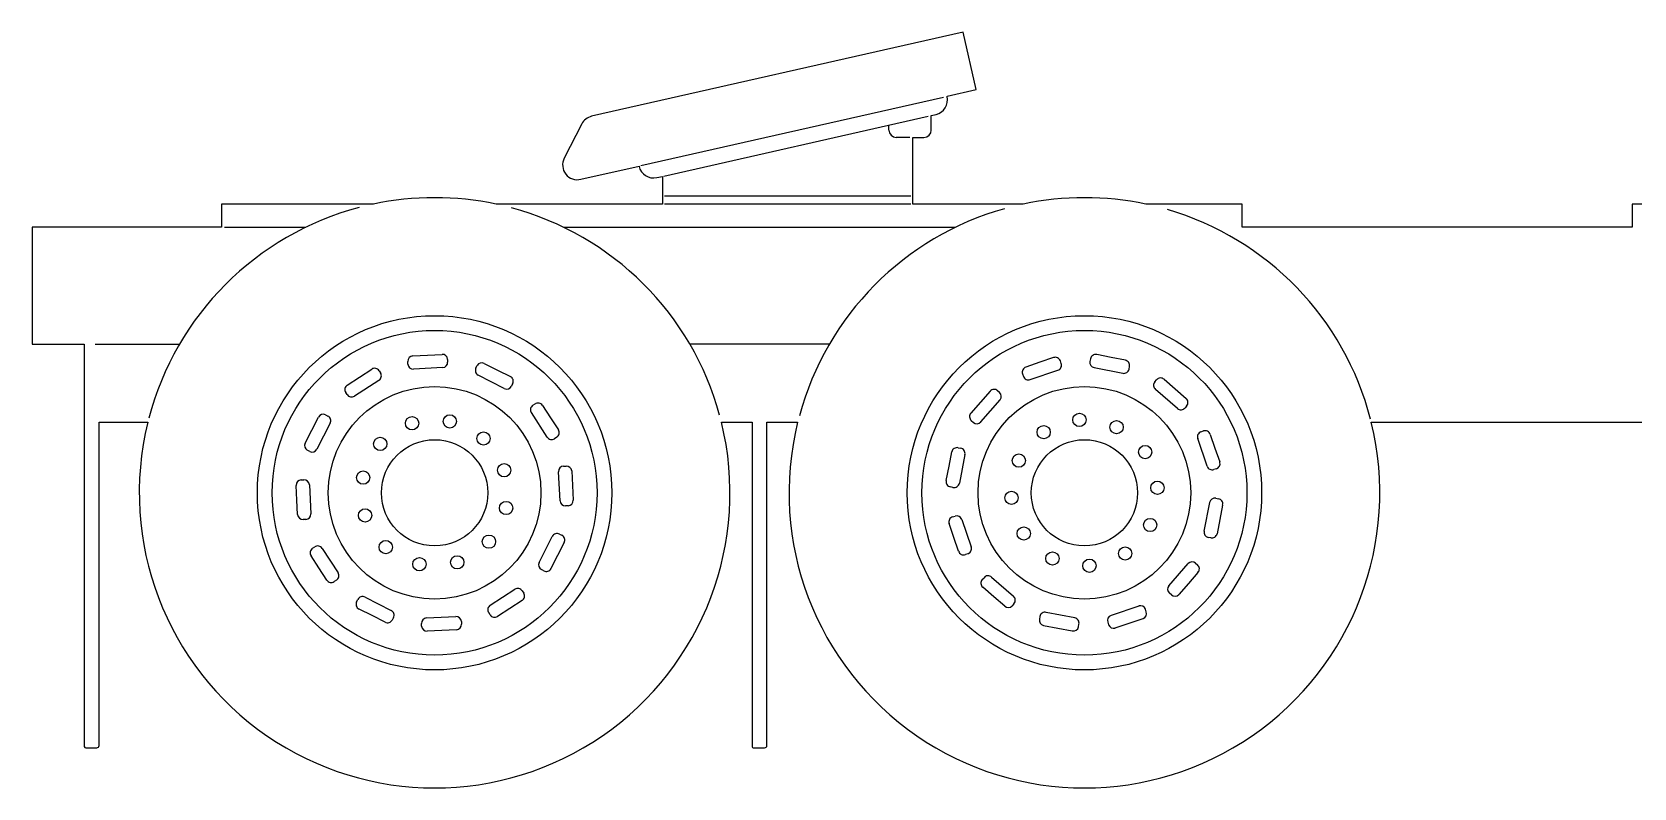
# Model space of a CAD drawing. Extents: x 13 to 308, y 13 to 158.
# Drawn here: x 12.7 to 121.2, y 12.7 to 63.9 of the extents above; entities that cross this region are included whole.
import ezdxf

# ---------------------------------------------------------------- set-up
doc = ezdxf.new("R2010")
doc.units = 0
doc.layers.add('WHITE', color=7, linetype='CONTINUOUS')

msp = doc.modelspace()

# ---------------------------------------------------------------- linework, layer by layer
at = {"layer": 'WHITE', "linetype": 'CONTINUOUS'}
for p, q in [((75.76, 63.92), (50.59, 58.21)), ((76.64, 60.02), (75.76, 63.92)), ((74.66, 59.57), (76.64, 60.02)), ((53.93, 54.87), (74.41, 59.51)), ((74.66, 59.54), (74.66, 59.57)), ((49.92, 57.69), (48.74, 55.37)), ((55.49, 54.16), (73.38, 58.22)), ((70.72, 57.28), (70.72, 57.62)), ((73.59, 58.27), (73.91, 58.34)), ((73.59, 57.28), (73.59, 58.27)), ((72.14, 56.78), (71.22, 56.78)), ((72.33, 52.26), (72.33, 56.78)), ((72.33, 56.78), (73.09, 56.78)), ((49.86, 53.94), (53.8, 54.84)), ((53.8, 54.84), (53.8, 54.81)), ((55, 54.06), (55.4, 54.14)), ((55.4, 54.14), (55.4, 52.26)), ((35.81, 52.26), (25.53, 52.26)), ((25.53, 52.26), (25.53, 50.7)), ((55.4, 52.26), (44.12, 52.26)), ((72.2, 52.26), (55.52, 52.26)), ((72.2, 52.79), (55.53, 52.79)), ((79.81, 52.26), (72.33, 52.26)), ((94.65, 52.26), (88.12, 52.26)), ((94.65, 50.7), (94.65, 52.26)), ((125.68, 52.26), (121.05, 52.26)), ((121.05, 52.26), (121.05, 50.7)), ((25.53, 50.7), (12.7, 50.7)), ((12.7, 50.7), (12.7, 42.77)), ((25.74, 50.7), (31.24, 50.7)), ((48.68, 50.7), (75.24, 50.7)), ((121.05, 50.7), (94.65, 50.7)), ((12.7, 42.77), (16.24, 42.77)), ((16.24, 42.77), (16.24, 15.52)), ((16.97, 42.77), (22.68, 42.77)), ((66.68, 42.77), (57.24, 42.77)), ((38.15, 41.42), (38.15, 41.6)), ((38.49, 41.98), (39.47, 42.03)), ((39.47, 42.03), (40.46, 42.08)), ((40.84, 41.74), (40.84, 41.56)), ((42.76, 41.16), (42.84, 41.32)), ((43.32, 41.47), (44.21, 41.02)), ((80.93, 41.54), (80, 41.22)), ((81.87, 41.86), (80.93, 41.54)), ((82.39, 41.47), (82.33, 41.64)), ((84.37, 41.78), (84.33, 41.6)), ((85.76, 41.87), (84.79, 42.06)), ((86.73, 41.68), (85.76, 41.87)), ((86.98, 41.08), (87.01, 41.26)), ((34.04, 40), (34.87, 40.54)), ((36.19, 40.32), (34.53, 39.24)), ((34.87, 40.54), (35.7, 41.08)), ((36.2, 40.97), (36.3, 40.82)), ((40.51, 41.18), (38.53, 41.08)), ((44.68, 39.77), (42.91, 40.67)), ((44.21, 41.02), (45.09, 40.58)), ((79.77, 40.76), (79.83, 40.59)), ((80.29, 40.37), (82.16, 41.01)), ((84.61, 41.18), (86.56, 40.8)), ((88.73, 40.22), (88.85, 40.36)), ((89.36, 40.39), (90.1, 39.74)), ((34.04, 39.35), (33.94, 39.5)), ((45.24, 40.09), (45.16, 39.93)), ((77.57, 39.59), (76.92, 38.84)), ((78.21, 39.5), (78.08, 39.62)), ((90.26, 38.41), (88.77, 39.71)), ((90.1, 39.74), (90.85, 39.09)), ((32.57, 37.98), (32.73, 37.9)), ((47.58, 36.47), (46.51, 38.13)), ((46.61, 38.63), (46.76, 38.72)), ((47.26, 38.62), (47.8, 37.79)), ((76.92, 38.84), (76.27, 38.1)), ((76.95, 37.5), (78.25, 39)), ((90.88, 38.58), (90.77, 38.45)), ((17.24, 15.58), (17.24, 37.48)), ((17.24, 37.48), (20.54, 37.48)), ((31.19, 36.06), (31.64, 36.94)), ((31.64, 36.94), (32.09, 37.83)), ((32.89, 37.42), (31.99, 35.65)), ((47.8, 37.79), (48.34, 36.96)), ((59.38, 37.48), (61.46, 37.48)), ((61.46, 37.48), (61.46, 15.52)), ((62.46, 15.58), (62.46, 37.48)), ((62.46, 37.48), (64.54, 37.48)), ((76.3, 37.59), (76.44, 37.47)), ((91.85, 36.83), (92.02, 36.89)), ((103.38, 37.48), (123.63, 37.48)), ((48.23, 36.46), (48.08, 36.36)), ((92.27, 34.5), (91.63, 36.37)), ((92.48, 36.66), (92.8, 35.73)), ((31.51, 35.5), (31.34, 35.58)), ((74.79, 34.5), (74.98, 35.47)), ((75.41, 35.75), (75.58, 35.72)), ((75.87, 35.3), (75.49, 33.35)), ((92.8, 35.73), (93.12, 34.79)), ((48.45, 32.15), (48.34, 34.13)), ((48.68, 34.51), (48.86, 34.51)), ((49.24, 34.18), (49.29, 33.19)), ((74.6, 33.53), (74.79, 34.5)), ((92.9, 34.33), (92.73, 34.28)), ((30.63, 32.21), (30.58, 33.2)), ((30.92, 33.58), (31.1, 33.58)), ((31.48, 33.25), (31.58, 31.27)), ((49.29, 33.19), (49.34, 32.2)), ((75.06, 33.07), (74.89, 33.1)), ((30.68, 31.22), (30.63, 32.21)), ((49, 31.82), (48.82, 31.82)), ((92.06, 30.1), (92.44, 32.05)), ((92.86, 32.33), (93.04, 32.3)), ((93.32, 31.87), (93.13, 30.9)), ((31.24, 30.89), (31.06, 30.89)), ((75.12, 29.67), (74.8, 30.61)), ((75.03, 31.07), (75.2, 31.12)), ((75.65, 30.9), (76.29, 29.03)), ((93.13, 30.9), (92.94, 29.93)), ((47.04, 27.98), (47.93, 29.75)), ((48.74, 29.34), (48.29, 28.46)), ((48.42, 29.9), (48.58, 29.82)), ((75.44, 28.74), (75.12, 29.67)), ((92.52, 29.65), (92.34, 29.68)), ((32.12, 27.61), (31.59, 28.44)), ((31.69, 28.94), (31.84, 29.04)), ((32.34, 28.93), (33.42, 27.27)), ((48.29, 28.46), (47.84, 27.57)), ((76.07, 28.57), (75.9, 28.51)), ((32.66, 26.78), (32.12, 27.61)), ((47.35, 27.42), (47.19, 27.5)), ((89.68, 26.4), (90.98, 27.9)), ((91.65, 27.3), (91, 26.56)), ((91.48, 27.93), (91.62, 27.81)), ((33.31, 26.77), (33.16, 26.68)), ((43.73, 25.08), (45.39, 26.16)), ((45.89, 26.05), (45.99, 25.9)), ((77.04, 26.82), (77.16, 26.95)), ((77.82, 25.66), (77.07, 26.31)), ((77.67, 26.99), (79.16, 25.69)), ((91, 26.56), (90.35, 25.81)), ((34.68, 25.31), (34.76, 25.47)), ((35.25, 25.63), (37.01, 24.73)), ((45.88, 25.4), (45.05, 24.86)), ((78.57, 25.01), (77.82, 25.66)), ((79.19, 25.18), (79.07, 25.04)), ((87.64, 25.03), (85.76, 24.39)), ((89.85, 25.78), (89.71, 25.9)), ((35.72, 24.38), (34.84, 24.82)), ((36.6, 23.93), (35.72, 24.38)), ((37.17, 24.24), (37.09, 24.08)), ((39.41, 24.22), (41.39, 24.32)), ((41.77, 23.98), (41.77, 23.8)), ((43.72, 24.43), (43.62, 24.58)), ((45.05, 24.86), (44.22, 24.32)), ((80.94, 24.32), (80.91, 24.14)), ((83.31, 24.22), (81.37, 24.6)), ((85.54, 23.93), (85.6, 23.76)), ((86.99, 23.86), (87.93, 24.18)), ((88.15, 24.64), (88.09, 24.81)), ((39.08, 23.66), (39.08, 23.84)), ((40.45, 23.37), (39.46, 23.32)), ((41.44, 23.42), (40.45, 23.37)), ((81.19, 23.72), (82.16, 23.53)), ((82.16, 23.53), (83.14, 23.34)), ((83.56, 23.62), (83.59, 23.8)), ((86.05, 23.54), (86.99, 23.86)), ((16.34, 15.42), (17.08, 15.42)), ((61.56, 15.42), (62.3, 15.42))]:
    msp.add_line(p, q, dxfattribs=at)
for centre, radius in [((39.96, 32.7), 12), ((83.96, 32.7), 12), ((39.96, 32.7), 11), ((83.96, 32.7), 11), ((39.96, 32.7), 7.2), ((83.96, 32.7), 7.2), ((40.99, 37.54), 0.45), ((83.62, 37.64), 0.45), ((38.43, 37.41), 0.45), ((81.2, 36.81), 0.45), ((86.14, 37.15), 0.45), ((36.28, 36.01), 0.45), ((39.96, 32.7), 3.6), ((43.27, 36.38), 0.45), ((83.96, 32.7), 3.6), ((88.07, 35.46), 0.45), ((79.52, 34.88), 0.45), ((35.12, 33.73), 0.45), ((44.67, 34.23), 0.45), ((79.02, 32.36), 0.45), ((88.9, 33.04), 0.45), ((35.25, 31.17), 0.45), ((44.8, 31.67), 0.45), ((79.85, 29.94), 0.45), ((88.41, 30.52), 0.45), ((36.65, 29.02), 0.45), ((43.64, 29.39), 0.45), ((38.93, 27.86), 0.45), ((41.49, 27.99), 0.45), ((81.79, 28.25), 0.45), ((84.3, 27.76), 0.45), ((86.72, 28.59), 0.45)]:
    msp.add_circle(centre, radius, dxfattribs=at)
for centre, radius, start, end in [((73.68, 59.318), 1.005, 283.234, 12.76379), ((50.813, 57.231), 1.004, 102.8321, 152.797), ((71.22, 57.28), 0.5, 180, 270), ((73.09, 57.28), 0.5, 270, 0), ((49.624, 54.909), 0.997, 152.4583, 283.6879), ((54.778, 55.04), 1.005, 193.234, 282.7639), ((39.965, 32.701), 19.995, 78.00671, 101.9933), ((83.965, 32.701), 19.995, 78.00671, 101.9933), ((39.958, 32.7), 19.996, 104.8299, 165.3716), ((39.967, 32.698), 19.998, 15.25588, 74.94917), ((83.966, 32.702), 19.998, 105.7431, 164.8756), ((83.967, 32.698), 19.996, 14.45669, 73.69762), ((38.51, 41.62), 0.361, 93.17989, 183.1798), ((38.51, 41.44), 0.361, 183.1805, 273.1798), ((40.48, 41.72), 0.361, 3.1799, 93.17983), ((40.48, 41.54), 0.361, 274.7634, 3.17983), ((43.156, 41.152), 0.358, 62.71918, 152.0029), ((80.111, 40.877), 0.361, 107.9324, 198.938), ((81.99, 41.52), 0.361, 19.44003, 109.4404), ((82.049, 41.353), 0.361, 287.9324, 18.93841), ((84.68, 41.53), 0.357, 168.6901, 258.6901), ((84.72, 41.71), 0.357, 78.69007, 168.6907), ((86.66, 41.33), 0.357, 348.6901, 78.69019), ((35.895, 40.777), 0.36, 32.32517, 122.7639), ((35.997, 40.625), 0.36, 302.3252, 32.76389), ((43.074, 40.988), 0.358, 151.2875, 242.7188), ((44.926, 40.262), 0.358, 331.2875, 62.71878), ((80.17, 40.71), 0.361, 199.44, 289.4404), ((86.63, 41.15), 0.357, 258.6901, 348.6909), ((89.004, 39.985), 0.361, 139.3808, 229.6053), ((89.12, 40.12), 0.361, 48.36586, 138.3665), ((34.24, 39.7), 0.361, 123.6897, 213.6901), ((34.342, 39.547), 0.36, 213.1176, 301.4824), ((44.84, 40.09), 0.358, 243.435, 333.4349), ((77.84, 39.35), 0.361, 48.36646, 138.3667), ((77.971, 39.229), 0.361, 320.6212, 48.5905), ((90.61, 38.82), 0.361, 318.3664, 48.36646), ((32.406, 37.662), 0.358, 62.7189, 152.0029), ((46.81, 38.33), 0.361, 123.6897, 213.6901), ((46.96, 38.42), 0.361, 33.68973, 123.6901), ((76.54, 37.86), 0.361, 138.3665, 228.3673), ((90.495, 38.684), 0.361, 229.3826, 319.6052), ((39.96, 32.7), 20, 166.1722, 13.82779), ((32.57, 37.58), 0.358, 333.4344, 63.43494), ((48.037, 36.765), 0.36, 302.3252, 32.76389), ((83.96, 32.7), 20, 166.1722, 13.82779), ((76.68, 37.74), 0.361, 228.3665, 318.3659), ((92.137, 36.549), 0.361, 17.93189, 108.9375), ((31.508, 35.896), 0.358, 152.719, 242.0029), ((47.885, 36.663), 0.36, 212.3252, 302.7639), ((91.97, 36.49), 0.361, 109.4391, 199.44), ((31.674, 35.818), 0.358, 242.7189, 332.0029), ((75.33, 35.402), 0.357, 77.05319, 169.0052), ((75.52, 35.368), 0.357, 349.0051, 80.32664), ((92.78, 34.67), 0.361, 289.4393, 19.44003), ((48.7, 34.15), 0.361, 93.17993, 183.1798), ((48.88, 34.15), 0.361, 4.76404, 93.17983), ((92.61, 34.62), 0.361, 199.4397, 289.44), ((30.94, 33.22), 0.361, 93.17989, 183.1798), ((31.12, 33.22), 0.361, 4.76347, 93.17983), ((74.948, 33.452), 0.357, 167.3668, 260.6433), ((75.14, 33.418), 0.357, 257.0532, 349.0052), ((48.809, 32.18), 0.36, 184.7767, 271.7502), ((48.98, 32.18), 0.361, 273.1799, 3.17983), ((92.79, 31.98), 0.357, 78.69019, 168.6901), ((92.972, 31.95), 0.357, 347.0538, 79.00523), ((31.04, 31.25), 0.361, 184.7638, 273.1798), ((31.22, 31.25), 0.361, 273.1799, 3.17983), ((75.141, 30.727), 0.361, 107.9336, 198.9375), ((75.311, 30.777), 0.361, 19.94202, 107.9324), ((48.248, 29.586), 0.358, 61.28771, 152.7188), ((48.42, 29.5), 0.358, 333.4349, 63.43494), ((92.41, 30.03), 0.357, 168.6901, 258.6901), ((92.59, 30), 0.357, 258.6889, 348.6901), ((31.89, 28.64), 0.361, 123.69, 213.6901), ((32.035, 28.737), 0.36, 32.32492, 122.7639), ((75.783, 28.851), 0.361, 197.9323, 288.9375), ((75.95, 28.91), 0.361, 289.4393, 19.44003), ((33.117, 27.075), 0.36, 302.3257, 32.76389), ((47.358, 27.816), 0.358, 152.7186, 242.0029), ((47.522, 27.734), 0.358, 241.2872, 332.7188), ((91.246, 27.655), 0.362, 49.60526, 137.3533), ((91.38, 27.54), 0.361, 318.3661, 48.36646), ((32.96, 26.98), 0.361, 213.69, 303.6901), ((45.585, 25.857), 0.36, 32.32492, 122.7639), ((77.31, 26.58), 0.361, 138.3661, 228.3665), ((77.435, 26.716), 0.361, 49.38216, 139.6052), ((89.955, 26.166), 0.362, 139.6055, 227.3533), ((34.996, 25.142), 0.358, 152.0028, 244.1511), ((35.082, 25.314), 0.358, 62.00241, 154.1511), ((43.923, 24.775), 0.36, 122.3252, 212.7639), ((45.687, 25.705), 0.36, 302.3252, 32.76389), ((78.804, 25.285), 0.362, 229.6053, 317.3533), ((78.92, 25.42), 0.361, 318.3661, 48.36646), ((87.751, 24.687), 0.361, 19.94239, 107.9324), ((90.084, 26.055), 0.362, 229.6051, 317.3533), ((36.772, 24.244), 0.358, 241.2872, 332.7188), ((36.854, 24.408), 0.358, 332.0028, 64.15111), ((39.44, 23.86), 0.361, 94.76407, 183.1798), ((41.41, 23.96), 0.361, 3.1799, 93.17983), ((44.025, 24.623), 0.36, 212.3249, 302.7639), ((81.26, 24.07), 0.357, 168.6901, 258.6901), ((81.29, 24.252), 0.357, 77.05349, 169.0054), ((83.24, 23.87), 0.357, 348.6901, 78.69012), ((85.88, 24.05), 0.361, 109.44, 199.4397), ((87.81, 24.52), 0.361, 289.44, 19.43966), ((39.44, 23.68), 0.361, 183.1799, 273.1798), ((41.41, 23.78), 0.361, 274.7635, 3.17983), ((83.21, 23.69), 0.357, 258.6901, 348.6901), ((85.939, 23.883), 0.361, 199.9424, 287.9336), ((16.34, 15.52), 0.1, 180, 270), ((17.08, 15.58), 0.16, 270, 0), ((61.56, 15.52), 0.1, 180, 270.0022), ((62.3, 15.58), 0.16, 270, 0)]:
    msp.add_arc(centre, radius, start, end, dxfattribs=at)

doc.saveas('drawing.dxf')
